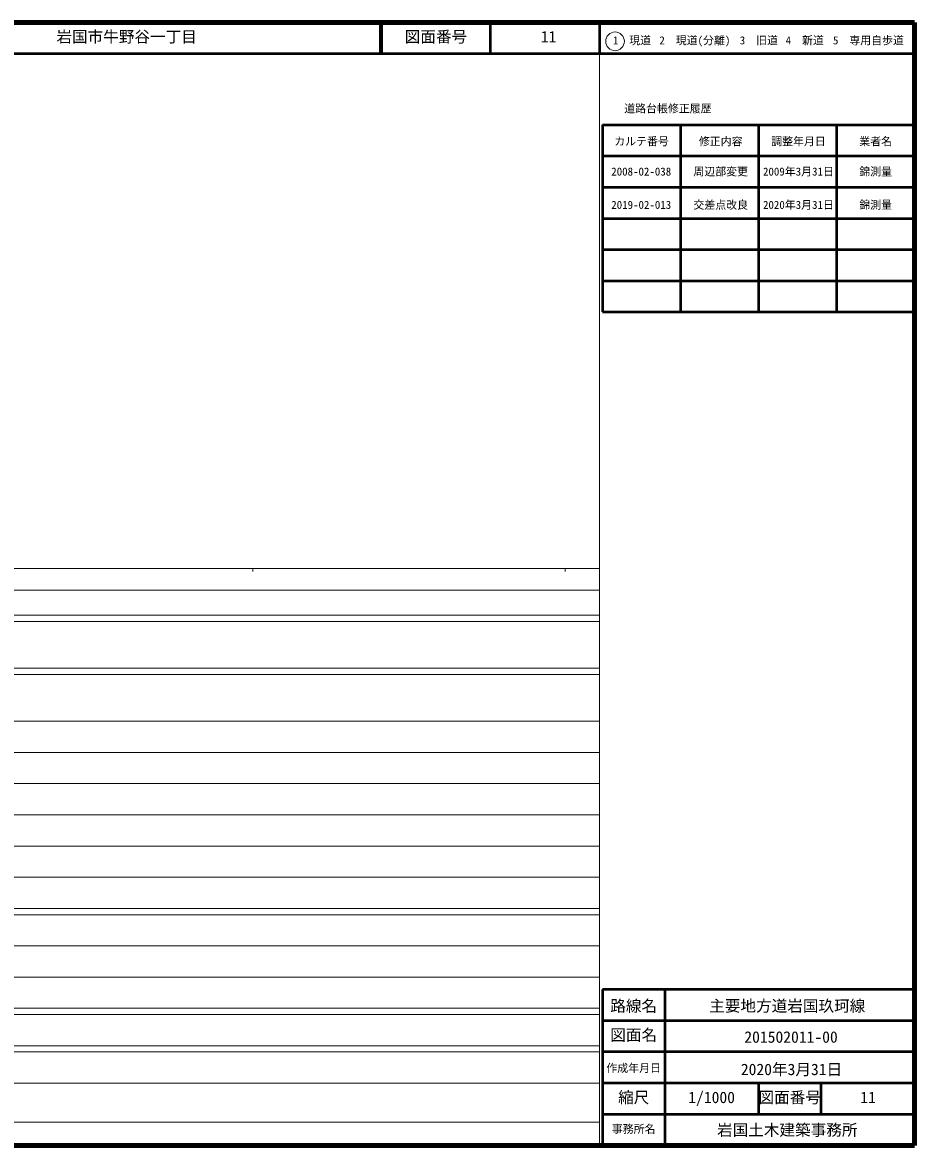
# Model space of a CAD drawing. Units: millimetres, scale not verified. Extents: x 40000 to 680000, y 20000 to 380000.
# Drawn here: x 394148 to 680000, y 20000 to 380000 of the extents above; entities that cross this region are included whole.
import ezdxf
from ezdxf.enums import TextEntityAlignment as Align

# ---------------------------------------------------------------- set-up
doc = ezdxf.new("R2010")
doc.units = ezdxf.units.MM
doc.header["$LTSCALE"] = 1000
for name, color, linetype, lineweight in [('M-SUV', 7, 'Continuous', 13), ('M-TTL', 2, 'Continuous', 140), ('M-TTL-FRAM', 2, 'Continuous', 50), ('M-TTL-LINE', 7, 'Continuous', 50), ('M-TTL-TXT', 7, 'Continuous', 13)]:
    doc.layers.add(name, color=color, linetype=linetype, lineweight=lineweight)
doc.styles.add('ＭＳ ゴシック', font='')
doc.styles.get('ＭＳ ゴシック').set_extended_font_data('MS Gothic')

msp = doc.modelspace()

# ---------------------------------------------------------------- linework, layer by layer
at = {"layer": 'M-SUV'}
for p, q in [((579000, 20000), (579000, 370000)), ((40000, 205000), (579000, 205000)), ((468000, 205000), (468000, 204000)), ((568000, 205000), (568000, 204000)), ((68000, 198000), (579000, 198000)), ((40000, 190000), (579000, 190000)), ((40000, 188000), (579000, 188000)), ((40000, 173000), (579000, 173000)), ((40000, 171000), (579000, 171000)), ((40000, 156000), (579000, 156000)), ((46000, 146000), (579000, 146000)), ((52000, 136000), (579000, 136000)), ((46000, 126000), (579000, 126000)), ((52000, 116000), (579000, 116000)), ((46000, 106000), (579000, 106000)), ((40000, 96000), (579000, 96000)), ((40000, 94000), (579000, 94000)), ((49000, 84000), (579000, 84000)), ((40000, 74000), (579000, 74000)), ((40000, 64000), (579000, 64000)), ((40000, 62000), (579000, 62000)), ((40000, 52000), (579000, 52000)), ((40000, 50000), (579000, 50000)), ((40000, 40000), (579000, 40000)), ((68000, 27500), (579000, 27500))]:
    msp.add_line(p, q, dxfattribs=at)
at = {"layer": 'M-TTL'}
for p, q in [((680000, 380000), (40000, 380000)), ((680000, 20000), (680000, 380000)), ((40000, 20000), (680000, 20000))]:
    msp.add_line(p, q, dxfattribs=at)
at = {"layer": 'M-TTL-FRAM'}
for p, q in [((680000, 70000), (580000, 70000)), ((580000, 70000), (580000, 20000)), ((600000, 70000), (600000, 20000)), ((680000, 60000), (580000, 60000)), ((680000, 50000), (580000, 50000)), ((680000, 40000), (580000, 40000)), ((630000, 40000), (630000, 30000)), ((650000, 40000), (650000, 30000)), ((680000, 30000), (580000, 30000))]:
    msp.add_line(p, q, dxfattribs=at)
at = {"layer": 'M-TTL-LINE'}
for p, q in [((508747, 380000), (508747, 370000)), ((509247, 380000), (509247, 370000)), ((543997, 380000), (543997, 370000)), ((579000, 380000), (579000, 370000)), ((40000, 370000), (680000, 370000)), ((580000, 347197), (580000, 287197)), ((580000, 347197), (680000, 347197)), ((605000, 347197), (605000, 287197)), ((630000, 347197), (630000, 287197)), ((655000, 347197), (655000, 287197)), ((580000, 337197), (680000, 337197)), ((580000, 327197), (680000, 327197)), ((580000, 317197), (680000, 317197)), ((580000, 307197), (680000, 307197)), ((580000, 297197), (680000, 297197)), ((580000, 287197), (680000, 287197))]:
    msp.add_line(p, q, dxfattribs=at)
at = {"layer": 'M-TTL-TXT'}
msp.add_circle((584031, 373958), 3000, dxfattribs=at)

# ---------------------------------------------------------------- texts
at = {"layer": 'M-TTL-TXT', "style": 'ＭＳ ゴシック'}
for s, height, p in [('岩国市牛野谷一丁目', 3666, (405024, 372500)), ('図面番号', 3666, (516622, 372500)), ('11', 3666, (560247, 372500)), ('1\u3000現道', 2566, (583323, 372208)), ('2\u3000現道(分離)', 2566, (598244, 372208)), ('3\u3000旧道', 2566, (623996, 372208)), ('4\u3000新道', 2566, (638699, 372208)), ('5\u3000専用自歩道', 2566, (653853, 372208)), ('道路台帳修正履歴', 2566, (586968, 350363)), ('カルテ番号', 2566, (583784, 339843)), ('修正内容', 2566, (610887, 339843)), ('調整年月日', 2566, (634068, 339843)), ('業者名', 2566, (662288, 339843)), ('2008-02-038', 2566, (582822, 330152)), ('周辺部変更', 2566, (609137, 330152)), ('2009年3月31日', 2566, (631443, 330152)), ('錦測量', 2566, (662288, 330152)), ('2019-02-013', 2566, (582822, 319477)), ('交差点改良', 2566, (609137, 319477)), ('2020年3月31日', 2566, (631443, 319477)), ('錦測量', 2566, (662288, 319477)), ('路線名', 3666, (582500, 61836)), ('主要地方道岩国玖珂線 ', 3666, (614217, 61836)), ('図面名', 3666, (582500, 52500)), ('201502011-00', 3666, (625467, 51854)), ('作成年月日', 2566, (581250, 42779)), ('2020年3月31日', 3666, (624342, 41475)), ('縮尺', 3666, (585000, 32500)), ('1/1000', 3666, (607500, 32500)), ('図面番号', 3666, (630000, 32500)), ('11', 3666, (662621, 32500)), ('事務所名', 2566, (583000, 23250)), ('岩国土木建築事務所 ', 3666, (616717, 22070))]:
    msp.add_text(s, height=height, dxfattribs=at).set_placement(p, align=Align.BOTTOM_LEFT)

doc.saveas('drawing.dxf')
